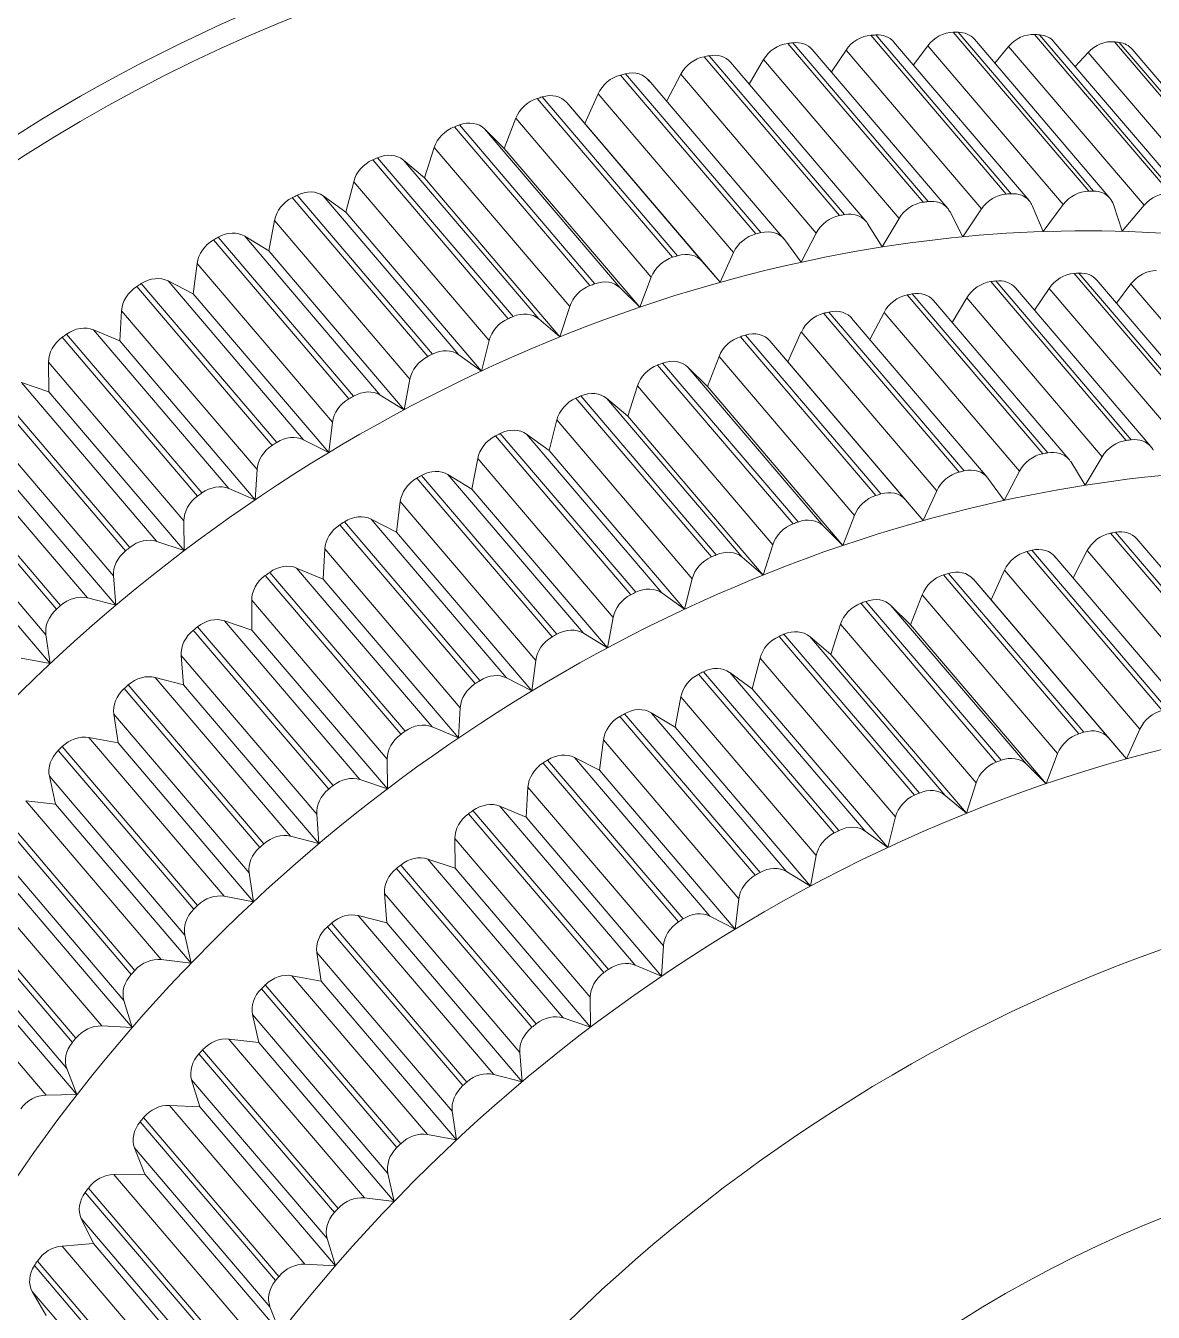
# Model space of a CAD drawing. Header units: metres. Extents: x 2999 to 3109, y 1752 to 1796.
# Drawn here: x 3012.04246 to 3012.04881, y 1761.79813 to 1761.80537 of the extents above; entities that cross this region are included whole.
import ezdxf

# ---------------------------------------------------------------- set-up
doc = ezdxf.new("R2010")
doc.units = ezdxf.units.M
doc.layers.add('PAREDES', color=7, linetype='Continuous')

msp = doc.modelspace()

# ---------------------------------------------------------------- linework, layer by layer
at = {"layer": 'PAREDES', "color": 253, "lineweight": 0}
for p, q in [((3012.0484489, 1761.8044417), (3012.0476859, 1761.8053363)), ((3012.0484766, 1761.8044418), (3012.0477136, 1761.8053364)), ((3012.0475163, 1761.804379), (3012.0467534, 1761.8052736)), ((3012.0475446, 1761.8043826), (3012.0467816, 1761.8052772)), ((3012.0479848, 1761.8044249), (3012.0472217, 1761.8053196)), ((3012.0480128, 1761.8044267), (3012.0472498, 1761.8053213)), ((3012.0481135, 1761.8043878), (3012.0473504, 1761.8052824)), ((3012.0474615, 1761.8051522), (3012.0475427, 1761.8052604)), ((3012.0483056, 1761.8043658), (3012.0475427, 1761.8052604)), ((3012.048568, 1761.8044025), (3012.0478051, 1761.8052971)), ((3012.0479196, 1761.8051628), (3012.0479979, 1761.8052562)), ((3012.0487608, 1761.8043616), (3012.0479979, 1761.8052562)), ((3012.048907, 1761.8044293), (3012.0481441, 1761.8053239)), ((3012.0489343, 1761.8044276), (3012.0481713, 1761.8053222)), ((3012.0490164, 1761.8043886), (3012.0482535, 1761.8052832)), ((3012.0493571, 1761.8043876), (3012.0485942, 1761.8052823)), ((3012.0493839, 1761.8043842), (3012.048621, 1761.8052789)), ((3012.0470456, 1761.8043042), (3012.0462827, 1761.8051987)), ((3012.047074, 1761.8043095), (3012.046311, 1761.8052041)), ((3012.0476547, 1761.8043445), (3012.0468917, 1761.8052391)), ((3012.0469995, 1761.8051127), (3012.047082, 1761.8052357)), ((3012.0478449, 1761.8043411), (3012.047082, 1761.8052357)), ((3012.0483721, 1761.8051441), (3012.0484457, 1761.805223)), ((3012.0492086, 1761.8043284), (3012.0484457, 1761.805223)), ((3012.0494569, 1761.8043462), (3012.048694, 1761.8052408)), ((3012.0471936, 1761.8042727), (3012.0464306, 1761.8051675)), ((3012.0465356, 1761.8050443), (3012.0466176, 1761.8051822)), ((3012.0473806, 1761.8042876), (3012.0466176, 1761.8051822)), ((3012.0465747, 1761.8042006), (3012.0458117, 1761.8050952)), ((3012.046603, 1761.8042076), (3012.0458401, 1761.8051022)), ((3012.046732, 1761.8041731), (3012.0459691, 1761.8050677)), ((3012.0460717, 1761.8049473), (3012.0461516, 1761.8051002)), ((3012.0469146, 1761.8042055), (3012.0461516, 1761.8051002)), ((3012.0461334, 1761.8040776), (3012.0453705, 1761.8049722)), ((3012.0456101, 1761.8048226), (3012.0456858, 1761.8049899)), ((3012.0464487, 1761.8040953), (3012.0456858, 1761.8049899)), ((3012.0461054, 1761.8040688), (3012.0453424, 1761.8049634)), ((3012.0462717, 1761.8040459), (3012.0455088, 1761.8049405)), ((3012.0455088, 1761.8049405), (3012.0456101, 1761.8048226)), ((3012.0451569, 1761.8046823), (3012.0452221, 1761.8048518)), ((3012.0459851, 1761.8039572), (3012.0452221, 1761.8048518)), ((3012.0463731, 1761.8039279), (3012.0456101, 1761.8048226)), ((3012.0456395, 1761.8039094), (3012.0448766, 1761.804804)), ((3012.0456674, 1761.8039197), (3012.0449045, 1761.8048144)), ((3012.0458093, 1761.8038973), (3012.0450464, 1761.804792)), ((3012.0450464, 1761.804792), (3012.0451569, 1761.8046823)), ((3012.044708, 1761.8045155), (3012.0447625, 1761.8046865)), ((3012.0455255, 1761.8037919), (3012.0447625, 1761.8046865)), ((3012.0459198, 1761.8037877), (3012.0451569, 1761.8046823)), ((3012.0451792, 1761.8037229), (3012.0444161, 1761.8046175)), ((3012.0452067, 1761.8037348), (3012.0444437, 1761.8046294)), ((3012.0453518, 1761.8037218), (3012.0445888, 1761.8046164)), ((3012.0445888, 1761.8046164), (3012.044708, 1761.8045155)), ((3012.0442652, 1761.8043228), (3012.0443088, 1761.8044946)), ((3012.0450718, 1761.8036), (3012.0443088, 1761.8044946)), ((3012.0454709, 1761.8036209), (3012.044708, 1761.8045155)), ((3012.0447262, 1761.8035101), (3012.0439632, 1761.8044047)), ((3012.0447532, 1761.8035236), (3012.0439902, 1761.8044182)), ((3012.0449008, 1761.80352), (3012.0441378, 1761.8044146)), ((3012.0441378, 1761.8044146), (3012.0442652, 1761.8043228)), ((3012.0450282, 1761.8034282), (3012.0442652, 1761.8043228)), ((3012.0476683, 1761.8043241), (3012.0477399, 1761.8041844)), ((3012.0477399, 1761.8041844), (3012.0478449, 1761.8043411)), ((3012.0481305, 1761.8043598), (3012.0481916, 1761.804214)), ((3012.0481916, 1761.804214), (3012.0483056, 1761.8043658)), ((3012.0485881, 1761.8043666), (3012.0486384, 1761.8042152)), ((3012.0486384, 1761.8042152), (3012.0487608, 1761.8043616)), ((3012.0438304, 1761.8041051), (3012.0438628, 1761.8042769)), ((3012.0446258, 1761.8033823), (3012.0438628, 1761.8042769)), ((3012.0472031, 1761.8042597), (3012.047285, 1761.8041268)), ((3012.047285, 1761.8041268), (3012.0473806, 1761.8042876)), ((3012.0443087, 1761.803287), (3012.0435458, 1761.8041817)), ((3012.0444583, 1761.8032928), (3012.0436953, 1761.8041874)), ((3012.0436953, 1761.8041874), (3012.0438304, 1761.8041051)), ((3012.0468287, 1761.8040412), (3012.0469146, 1761.8042055)), ((3012.0442823, 1761.803272), (3012.0435194, 1761.8041666)), ((3012.0445933, 1761.8032105), (3012.0438304, 1761.8041051)), ((3012.0467369, 1761.8041668), (3012.0468287, 1761.8040412)), ((3012.0434054, 1761.8038632), (3012.0434265, 1761.8040345)), ((3012.0441895, 1761.8031398), (3012.0434265, 1761.8040345)), ((3012.0462717, 1761.8040459), (3012.0463731, 1761.8039279)), ((3012.0463731, 1761.8039279), (3012.0464487, 1761.8040953)), ((3012.0459198, 1761.8037877), (3012.0459851, 1761.8039572)), ((3012.0491291, 1761.8030829), (3012.0483662, 1761.8039776)), ((3012.0491572, 1761.8030848), (3012.0483943, 1761.8039794)), ((3012.0438496, 1761.8030094), (3012.0430866, 1761.8039041)), ((3012.0438752, 1761.8030259), (3012.0431122, 1761.8039205)), ((3012.0440261, 1761.8030411), (3012.0432632, 1761.8039357)), ((3012.0432632, 1761.8039357), (3012.0434054, 1761.8038632)), ((3012.0458093, 1761.8038973), (3012.0459198, 1761.8037877)), ((3012.0486607, 1761.8030371), (3012.0478978, 1761.8039317)), ((3012.048689, 1761.8030407), (3012.047926, 1761.8039353)), ((3012.0487991, 1761.8030026), (3012.0480361, 1761.8038972)), ((3012.0481439, 1761.8037708), (3012.0482264, 1761.8038938)), ((3012.0489893, 1761.8029992), (3012.0482264, 1761.8038938)), ((3012.0492579, 1761.8030458), (3012.0484949, 1761.8039404)), ((3012.0486059, 1761.8038103), (3012.0486871, 1761.8039185)), ((3012.04945, 1761.8030238), (3012.0486871, 1761.8039185)), ((3012.0441683, 1761.8029686), (3012.0434054, 1761.8038632)), ((3012.0481901, 1761.8029622), (3012.0474271, 1761.8038568)), ((3012.0482184, 1761.8029675), (3012.0474555, 1761.8038622)), ((3012.048338, 1761.8029308), (3012.0475751, 1761.8038254)), ((3012.04768, 1761.8037024), (3012.0477621, 1761.8038403)), ((3012.048525, 1761.8029457), (3012.0477621, 1761.8038403)), ((3012.0429917, 1761.8035982), (3012.0430016, 1761.8037681)), ((3012.0437646, 1761.8028734), (3012.0430016, 1761.8037681)), ((3012.0454709, 1761.8036209), (3012.0455255, 1761.8037919)), ((3012.0477192, 1761.8028586), (3012.0469561, 1761.8037533)), ((3012.0477474, 1761.8028656), (3012.0469845, 1761.8037603)), ((3012.0472162, 1761.8036053), (3012.0472961, 1761.8037583)), ((3012.048059, 1761.8028636), (3012.0472961, 1761.8037583)), ((3012.0453518, 1761.8037218), (3012.0454709, 1761.8036209)), ((3012.0478764, 1761.8028311), (3012.0471135, 1761.8037258)), ((3012.0434296, 1761.8027236), (3012.0426666, 1761.8036182)), ((3012.0434544, 1761.8027414), (3012.0426914, 1761.8036361)), ((3012.043606, 1761.8027659), (3012.0428431, 1761.8036605)), ((3012.0428431, 1761.8036605), (3012.0429917, 1761.8035982)), ((3012.0437548, 1761.8027035), (3012.0429917, 1761.8035982)), ((3012.0450282, 1761.8034282), (3012.0450718, 1761.8036)), ((3012.0472498, 1761.8027269), (3012.0464868, 1761.8036215)), ((3012.0472779, 1761.8027355), (3012.0465149, 1761.8036303)), ((3012.0466532, 1761.8035986), (3012.0467546, 1761.8034806)), ((3012.0474161, 1761.802704), (3012.0466532, 1761.8035986)), ((3012.0467546, 1761.8034806), (3012.0468302, 1761.803648)), ((3012.0475932, 1761.8027533), (3012.0468302, 1761.803648)), ((3012.0449008, 1761.80352), (3012.0450282, 1761.8034282)), ((3012.0433528, 1761.8025844), (3012.0425899, 1761.803479)), ((3012.0425914, 1761.803311), (3012.0425899, 1761.803479)), ((3012.0467839, 1761.8025674), (3012.046021, 1761.803462)), ((3012.0468118, 1761.8025778), (3012.0460488, 1761.8034724)), ((3012.0461908, 1761.80345), (3012.0463013, 1761.8033404)), ((3012.0469538, 1761.8025554), (3012.0461908, 1761.80345)), ((3012.0463013, 1761.8033404), (3012.0463666, 1761.8035099)), ((3012.0471296, 1761.8026152), (3012.0463666, 1761.8035099)), ((3012.0475175, 1761.802586), (3012.0467546, 1761.8034806)), ((3012.0445933, 1761.8032105), (3012.0446258, 1761.8033823)), ((3012.0430241, 1761.8024156), (3012.0422611, 1761.8033102)), ((3012.043048, 1761.8024347), (3012.0422851, 1761.8033293)), ((3012.0431998, 1761.8024683), (3012.0424368, 1761.803363)), ((3012.0424368, 1761.803363), (3012.0425914, 1761.803311)), ((3012.0433544, 1761.8024164), (3012.0425914, 1761.803311)), ((3012.0458524, 1761.8031736), (3012.045907, 1761.8033445)), ((3012.0466699, 1761.8024498), (3012.045907, 1761.8033445)), ((3012.0470643, 1761.8024457), (3012.0463013, 1761.8033404)), ((3012.0444583, 1761.8032928), (3012.0445933, 1761.8032105)), ((3012.0463236, 1761.8023809), (3012.0455607, 1761.8032755)), ((3012.0463511, 1761.8023929), (3012.0455882, 1761.8032875)), ((3012.0457332, 1761.8032745), (3012.0458524, 1761.8031736)), ((3012.0464962, 1761.8023798), (3012.0457332, 1761.8032745)), ((3012.0429559, 1761.8022736), (3012.042193, 1761.8031682)), ((3012.0466154, 1761.8022789), (3012.0458524, 1761.8031736)), ((3012.0441683, 1761.8029686), (3012.0441895, 1761.8031398)), ((3012.0454097, 1761.8029808), (3012.0454532, 1761.8031526)), ((3012.0462162, 1761.802258), (3012.0454532, 1761.8031526)), ((3012.0428089, 1761.8021498), (3012.042046, 1761.8030444)), ((3012.0440261, 1761.8030411), (3012.0441683, 1761.8029686)), ((3012.0458706, 1761.8021682), (3012.0451077, 1761.8030628)), ((3012.0458976, 1761.8021817), (3012.0451347, 1761.8030763)), ((3012.0452823, 1761.8030727), (3012.0454097, 1761.8029808)), ((3012.0460452, 1761.8021781), (3012.0452823, 1761.8030727)), ((3012.0426349, 1761.8020866), (3012.0418719, 1761.8029813)), ((3012.0426578, 1761.8021069), (3012.0418949, 1761.8030016)), ((3012.0429689, 1761.8021084), (3012.0422059, 1761.8030031)), ((3012.0461726, 1761.8020862), (3012.0454097, 1761.8029808)), ((3012.0484293, 1761.8027848), (3012.048525, 1761.8029457)), ((3012.0437548, 1761.8027035), (3012.0437646, 1761.8028734)), ((3012.0449748, 1761.8027632), (3012.0450073, 1761.802935)), ((3012.0457702, 1761.8020404), (3012.0450073, 1761.802935)), ((3012.0483475, 1761.8029178), (3012.0484293, 1761.8027848)), ((3012.0425755, 1761.8019426), (3012.0418126, 1761.8028372)), ((3012.0454267, 1761.8019301), (3012.0446638, 1761.8028247)), ((3012.0454531, 1761.8019451), (3012.0446902, 1761.8028397)), ((3012.0448397, 1761.8028455), (3012.0449748, 1761.8027632)), ((3012.0456027, 1761.8019508), (3012.0448397, 1761.8028455)), ((3012.0478814, 1761.8028249), (3012.0479731, 1761.8026992)), ((3012.0479731, 1761.8026992), (3012.048059, 1761.8028636)), ((3012.043606, 1761.8027659), (3012.0437548, 1761.8027035)), ((3012.0457378, 1761.8018685), (3012.0449748, 1761.8027632)), ((3012.0475175, 1761.802586), (3012.0475932, 1761.8027533)), ((3012.0425998, 1761.8017808), (3012.0418368, 1761.8026754)), ((3012.0445498, 1761.8025213), (3012.044571, 1761.8026925)), ((3012.045334, 1761.8017978), (3012.044571, 1761.8026925)), ((3012.0474161, 1761.802704), (3012.0475175, 1761.802586)), ((3012.0433544, 1761.8024164), (3012.0433528, 1761.8025844)), ((3012.0450197, 1761.801684), (3012.0442567, 1761.8025786)), ((3012.0444076, 1761.8025938), (3012.0445498, 1761.8025213)), ((3012.0451705, 1761.8016992), (3012.0444076, 1761.8025938)), ((3012.0470643, 1761.8024457), (3012.0471296, 1761.8026152)), ((3012.044994, 1761.8016675), (3012.044231, 1761.8025621)), ((3012.0453127, 1761.8016266), (3012.0445498, 1761.8025213)), ((3012.0469538, 1761.8025554), (3012.0470643, 1761.8024457)), ((3012.0493345, 1761.8016202), (3012.0485716, 1761.8025148)), ((3012.0493629, 1761.8016255), (3012.0485999, 1761.8025202)), ((3012.0431998, 1761.8024683), (3012.0433544, 1761.8024164)), ((3012.0466154, 1761.8022789), (3012.0466699, 1761.8024498)), ((3012.0494825, 1761.8015889), (3012.0487195, 1761.8024835)), ((3012.0441362, 1761.8022562), (3012.0441461, 1761.8024262)), ((3012.044909, 1761.8015315), (3012.0441461, 1761.8024262)), ((3012.0464962, 1761.8023798), (3012.0466154, 1761.8022789)), ((3012.0488636, 1761.8015167), (3012.0481006, 1761.8024113)), ((3012.0488919, 1761.8015237), (3012.0481289, 1761.8024183)), ((3012.0490209, 1761.8014891), (3012.0482579, 1761.8023838)), ((3012.0483607, 1761.8022634), (3012.0484405, 1761.8024163)), ((3012.0492034, 1761.8015217), (3012.0484405, 1761.8024163)), ((3012.0445988, 1761.8013995), (3012.0438359, 1761.8022941)), ((3012.0439875, 1761.8023186), (3012.0441362, 1761.8022562)), ((3012.0447504, 1761.801424), (3012.0439875, 1761.8023186)), ((3012.0484224, 1761.8013936), (3012.0476594, 1761.8022882)), ((3012.047899, 1761.8021387), (3012.0479747, 1761.802306)), ((3012.0487377, 1761.8014114), (3012.0479747, 1761.802306)), ((3012.0429689, 1761.8021084), (3012.0429559, 1761.8022736)), ((3012.044574, 1761.8013817), (3012.043811, 1761.8022762)), ((3012.0448992, 1761.8013616), (3012.0441362, 1761.8022562)), ((3012.0461726, 1761.8020862), (3012.0462162, 1761.802258)), ((3012.0483942, 1761.8013849), (3012.0476313, 1761.8022796)), ((3012.0477976, 1761.8022567), (3012.047899, 1761.8021387)), ((3012.0485605, 1761.801362), (3012.0477976, 1761.8022567)), ((3012.0428089, 1761.8021498), (3012.0429689, 1761.8021084)), ((3012.0460452, 1761.8021781), (3012.0461726, 1761.8020862)), ((3012.0474458, 1761.8019984), (3012.0475111, 1761.8021679)), ((3012.048274, 1761.8012732), (3012.0475111, 1761.8021679)), ((3012.0437359, 1761.8019691), (3012.0437343, 1761.8021371)), ((3012.0444972, 1761.8012424), (3012.0437343, 1761.8021371)), ((3012.0479284, 1761.8012255), (3012.0471654, 1761.8021201)), ((3012.0479562, 1761.8012359), (3012.0471933, 1761.8021305)), ((3012.0473353, 1761.8021081), (3012.0474458, 1761.8019984)), ((3012.0480982, 1761.8012135), (3012.0473353, 1761.8021081)), ((3012.0486619, 1761.8012441), (3012.047899, 1761.8021387)), ((3012.0435813, 1761.8020211), (3012.0437359, 1761.8019691)), ((3012.0443442, 1761.8011264), (3012.0435813, 1761.8020211)), ((3012.0457378, 1761.8018685), (3012.0457702, 1761.8020404)), ((3012.0469969, 1761.8018316), (3012.0470514, 1761.8020025)), ((3012.0478144, 1761.8011079), (3012.0470514, 1761.8020025)), ((3012.0482088, 1761.8011037), (3012.0474458, 1761.8019984)), ((3012.0425998, 1761.8017808), (3012.0425755, 1761.8019426)), ((3012.0441685, 1761.8010736), (3012.0434056, 1761.8019683)), ((3012.0441925, 1761.8010927), (3012.0434295, 1761.8019874)), ((3012.0444988, 1761.8010745), (3012.0437359, 1761.8019691)), ((3012.0456027, 1761.8019508), (3012.0457378, 1761.8018685)), ((3012.047468, 1761.801039), (3012.0467051, 1761.8019336)), ((3012.0474955, 1761.801051), (3012.0467326, 1761.8019456)), ((3012.0468777, 1761.8019325), (3012.0469969, 1761.8018316)), ((3012.0476406, 1761.8010379), (3012.0468777, 1761.8019325)), ((3012.0424353, 1761.8018113), (3012.0425998, 1761.8017808)), ((3012.0433504, 1761.8016611), (3012.0433374, 1761.8018263)), ((3012.0441004, 1761.8009317), (3012.0433374, 1761.8018263)), ((3012.0453127, 1761.8016266), (3012.045334, 1761.8017978)), ((3012.0465541, 1761.8016389), (3012.0465976, 1761.8018107)), ((3012.0473606, 1761.8009161), (3012.0465976, 1761.8018107)), ((3012.0477598, 1761.800937), (3012.0469969, 1761.8018316)), ((3012.047015, 1761.8008262), (3012.046252, 1761.8017209)), ((3012.047042, 1761.8008397), (3012.0462791, 1761.8017344)), ((3012.0464268, 1761.8017307), (3012.0465541, 1761.8016389)), ((3012.0471897, 1761.8008361), (3012.0464268, 1761.8017307)), ((3012.0437793, 1761.8007447), (3012.0430163, 1761.8016393)), ((3012.0438022, 1761.800765), (3012.0430393, 1761.8016596)), ((3012.0431904, 1761.8017025), (3012.0433504, 1761.8016611)), ((3012.0439534, 1761.8008079), (3012.0431904, 1761.8017025)), ((3012.0441133, 1761.8007665), (3012.0433504, 1761.8016611)), ((3012.0451705, 1761.8016992), (3012.0453127, 1761.8016266)), ((3012.0473171, 1761.8007443), (3012.0465541, 1761.8016389)), ((3012.0461193, 1761.8014212), (3012.0461517, 1761.8015931)), ((3012.0469146, 1761.8006985), (3012.0461517, 1761.8015931)), ((3012.0429813, 1761.8013335), (3012.042957, 1761.8014953)), ((3012.0437199, 1761.8006007), (3012.042957, 1761.8014953)), ((3012.0448992, 1761.8013616), (3012.044909, 1761.8015315)), ((3012.0465976, 1761.8006031), (3012.0458346, 1761.8014978)), ((3012.0459842, 1761.8015035), (3012.0461193, 1761.8014212)), ((3012.0467472, 1761.8006089), (3012.0459842, 1761.8015035)), ((3012.0447504, 1761.801424), (3012.0448992, 1761.8013616)), ((3012.0465712, 1761.8005881), (3012.0458082, 1761.8014828)), ((3012.0468822, 1761.8005266), (3012.0461193, 1761.8014212)), ((3012.0428167, 1761.801364), (3012.0429813, 1761.8013335)), ((3012.0435797, 1761.8004694), (3012.0428167, 1761.801364)), ((3012.0456942, 1761.8011793), (3012.0457154, 1761.8013505)), ((3012.0464784, 1761.8004559), (3012.0457154, 1761.8013505)), ((3012.0485605, 1761.801362), (3012.0486619, 1761.8012441)), ((3012.0486619, 1761.8012441), (3012.0487377, 1761.8014114)), ((3012.0434078, 1761.8003963), (3012.0426448, 1761.8012909)), ((3012.0434297, 1761.8004177), (3012.0426667, 1761.8013123)), ((3012.0437442, 1761.8004388), (3012.0429813, 1761.8013335)), ((3012.0482088, 1761.8011037), (3012.048274, 1761.8012732)), ((3012.0444988, 1761.8010745), (3012.0444972, 1761.8012424)), ((3012.0461384, 1761.8003256), (3012.0453755, 1761.8012202)), ((3012.0461641, 1761.800342), (3012.0454011, 1761.8012367)), ((3012.0455521, 1761.8012517), (3012.0456942, 1761.8011793)), ((3012.046315, 1761.8003571), (3012.0455521, 1761.8012517)), ((3012.0480982, 1761.8012135), (3012.0482088, 1761.8011037)), ((3012.04263, 1761.8009876), (3012.0425946, 1761.8011453)), ((3012.0433575, 1761.8002507), (3012.0425946, 1761.8011453)), ((3012.0443442, 1761.8011264), (3012.0444988, 1761.8010745)), ((3012.0464572, 1761.8002847), (3012.0456942, 1761.8011793)), ((3012.0452807, 1761.8009143), (3012.0452905, 1761.8010842)), ((3012.0460534, 1761.8001896), (3012.0452905, 1761.8010842)), ((3012.0477598, 1761.800937), (3012.0478144, 1761.8011079)), ((3012.0424616, 1761.8010072), (3012.04263, 1761.8009876)), ((3012.0432246, 1761.8001126), (3012.0424616, 1761.8010072)), ((3012.0433931, 1761.8000929), (3012.04263, 1761.8009876)), ((3012.0476406, 1761.8010379), (3012.0477598, 1761.800937)), ((3012.0430557, 1761.8000297), (3012.0422928, 1761.8009243)), ((3012.0430764, 1761.8000522), (3012.0423134, 1761.8009468)), ((3012.0441133, 1761.8007665), (3012.0441004, 1761.8009317)), ((3012.0457184, 1761.8000397), (3012.0449555, 1761.8009343)), ((3012.0457433, 1761.8000575), (3012.0449804, 1761.8009521)), ((3012.0451319, 1761.8009767), (3012.0452807, 1761.8009143)), ((3012.0458949, 1761.8000821), (3012.0451319, 1761.8009767)), ((3012.0460436, 1761.8000197), (3012.0452807, 1761.8009143)), ((3012.0473171, 1761.8007443), (3012.0473606, 1761.8009161)), ((3012.0471897, 1761.8008361), (3012.0473171, 1761.8007443)), ((3012.0430147, 1761.7998832), (3012.0422518, 1761.8007778)), ((3012.0439534, 1761.8008079), (3012.0441133, 1761.8007665)), ((3012.0456417, 1761.7999004), (3012.0448787, 1761.8007951)), ((3012.0448803, 1761.8006272), (3012.0448787, 1761.8007951)), ((3012.0468822, 1761.8005266), (3012.0469146, 1761.8006985)), ((3012.0428895, 1761.7997388), (3012.0421266, 1761.8006335)), ((3012.0430613, 1761.7997301), (3012.0422983, 1761.8006248)), ((3012.045313, 1761.7997316), (3012.04455, 1761.8006264)), ((3012.0453369, 1761.7997508), (3012.044574, 1761.8006455)), ((3012.0447256, 1761.8006791), (3012.0448803, 1761.8006272)), ((3012.0454886, 1761.7997845), (3012.0447256, 1761.8006791)), ((3012.0456433, 1761.7997325), (3012.0448803, 1761.8006272)), ((3012.0427437, 1761.79967), (3012.0419807, 1761.8005646)), ((3012.0437442, 1761.8004388), (3012.0437199, 1761.8006007)), ((3012.0467472, 1761.8006089), (3012.0468822, 1761.8005266)), ((3012.0427244, 1761.7996465), (3012.0419614, 1761.8005411)), ((3012.0452448, 1761.7995898), (3012.0444818, 1761.8004844)), ((3012.0444948, 1761.8003191), (3012.0444818, 1761.8004844)), ((3012.0435797, 1761.8004694), (3012.0437442, 1761.8004388)), ((3012.0464572, 1761.8002847), (3012.0464784, 1761.8004559)), ((3012.0426929, 1761.7994996), (3012.0419298, 1761.8003943)), ((3012.0443349, 1761.8003606), (3012.0444948, 1761.8003191)), ((3012.0450978, 1761.7994658), (3012.0443349, 1761.8003606)), ((3012.046315, 1761.8003571), (3012.0464572, 1761.8002847)), ((3012.0449237, 1761.7994028), (3012.0441607, 1761.8002974)), ((3012.0449467, 1761.7994231), (3012.0441837, 1761.8003177)), ((3012.0452577, 1761.7994245), (3012.0444948, 1761.8003191)), ((3012.042576, 1761.7993497), (3012.041813, 1761.8002443)), ((3012.0427503, 1761.799352), (3012.0419873, 1761.8002467)), ((3012.0433931, 1761.8000929), (3012.0433575, 1761.8002507)), ((3012.0460436, 1761.8000197), (3012.0460534, 1761.8001896)), ((3012.0432246, 1761.8001126), (3012.0433931, 1761.8000929)), ((3012.0448644, 1761.7992587), (3012.0441014, 1761.8001533)), ((3012.0441257, 1761.7999916), (3012.0441014, 1761.8001533)), ((3012.0458949, 1761.8000821), (3012.0460436, 1761.8000197)), ((3012.0445741, 1761.7990758), (3012.0438111, 1761.7999704)), ((3012.0439611, 1761.8000221), (3012.0441257, 1761.7999916)), ((3012.0447241, 1761.7991275), (3012.0439611, 1761.8000221)), ((3012.0448886, 1761.7990969), (3012.0441257, 1761.7999916)), ((3012.0445523, 1761.7990543), (3012.0437893, 1761.799949)), ((3012.0456433, 1761.7997325), (3012.0456417, 1761.7999004)), ((3012.0430613, 1761.7997301), (3012.0430147, 1761.7998832)), ((3012.044502, 1761.7989087), (3012.043739, 1761.7998034)), ((3012.0437746, 1761.7996456), (3012.043739, 1761.7998034)), ((3012.0454886, 1761.7997845), (3012.0456433, 1761.7997325)), ((3012.0428895, 1761.7997388), (3012.0430613, 1761.7997301)), ((3012.0442207, 1761.7987103), (3012.0434578, 1761.7996049)), ((3012.043606, 1761.7996653), (3012.0437746, 1761.7996456)), ((3012.0443689, 1761.7987707), (3012.043606, 1761.7996653)), ((3012.0445375, 1761.798751), (3012.0437746, 1761.7996456)), ((3012.0442001, 1761.7986878), (3012.0434372, 1761.7995824)), ((3012.0452577, 1761.7994245), (3012.0452448, 1761.7995898)), ((3012.0427503, 1761.799352), (3012.0426929, 1761.7994996)), ((3012.0450978, 1761.7994658), (3012.0452577, 1761.7994245)), ((3012.0441592, 1761.7985412), (3012.0433962, 1761.7994359)), ((3012.0434428, 1761.7992828), (3012.0433962, 1761.7994359)), ((3012.042576, 1761.7993497), (3012.0427503, 1761.799352)), ((3012.043271, 1761.7992915), (3012.0434428, 1761.7992828)), ((3012.0440339, 1761.7983969), (3012.043271, 1761.7992915)), ((3012.0442057, 1761.7983882), (3012.0434428, 1761.7992828)), ((3012.0448886, 1761.7990969), (3012.0448644, 1761.7992587)), ((3012.0438688, 1761.7983046), (3012.0431058, 1761.7991992)), ((3012.0438881, 1761.7983281), (3012.0431252, 1761.7992227)), ((3012.0447241, 1761.7991275), (3012.0448886, 1761.7990969)), ((3012.0438373, 1761.7981577), (3012.0430744, 1761.7990523)), ((3012.0431317, 1761.7989047), (3012.0430744, 1761.7990523)), ((3012.0429574, 1761.7989023), (3012.0431317, 1761.7989047)), ((3012.0437204, 1761.7980077), (3012.0429574, 1761.7989023)), ((3012.0438947, 1761.79801), (3012.0431317, 1761.7989047)), ((3012.0445375, 1761.798751), (3012.044502, 1761.7989087)), ((3012.0435775, 1761.7979307), (3012.0428146, 1761.7988253)), ((3012.0435596, 1761.7979064), (3012.0427967, 1761.7988009)), ((3012.0443689, 1761.7987707), (3012.0445375, 1761.798751)), ((3012.0435376, 1761.7977598), (3012.0427747, 1761.7986545)), ((3012.0428428, 1761.7985127), (3012.0427747, 1761.7986545)), ((3012.0442057, 1761.7983882), (3012.0441592, 1761.7985412)), ((3012.0426666, 1761.7984994), (3012.0428428, 1761.7985127)), ((3012.0434295, 1761.7976047), (3012.0426666, 1761.7984994)), ((3012.0436057, 1761.7976181), (3012.0428428, 1761.7985127)), ((3012.0432738, 1761.7974948), (3012.0425108, 1761.7983894)), ((3012.0432903, 1761.7975199), (3012.0425274, 1761.7984145)), ((3012.0440339, 1761.7983969), (3012.0442057, 1761.7983882)), ((3012.0432615, 1761.7973491), (3012.0424986, 1761.7982437)), ((3012.042577, 1761.7981085), (3012.0424986, 1761.7982437)), ((3012.0438947, 1761.79801), (3012.0438373, 1761.7981577))]:
    msp.add_line(p, q, dxfattribs=at)
for centre, radius, start, end in [((3010.9705278, 1762.9080311), 1.4661476, 301.4662384, 319.7050643), ((3111.8317108, 1645.1719005), 153.5083564, 130.50443007, 130.568209143), ((3103.5016197, 1654.8958702), 140.6997007, 130.497354821, 130.566722841)]:
    msp.add_arc(centre, radius, start, end, dxfattribs=at)
for centre, major_axis, ratio, start_param, end_param in [((3009.1430857, 1765.0412273), (-2.7682949, 3.2314655), 0.578364, 3.047316, 3.235869), ((3012.0423887, 1761.8026993), (0.0059728, 0.0050937), 0.808934, 0.521969, 2.17815), ((3012.0435331, 1761.8013574), (0.0059728, 0.0050937), 0.808934, 0.521969, 2.17815), ((3012.0446775, 1761.8000155), (0.0059728, 0.0050937), 0.808934, 0.000004, 2.229351), ((3012.0454405, 1761.7991209), (0.0058586, 0.0049964), 0.808934, 0.073975, 3.061086), ((3012.0454405, 1761.7991209), (0.0059728, 0.0050937), 0.808934, 6.283098, 9.424691), ((3012.0476561, 1761.8051932), (0.0001217, 0.0001038), 0.808934, 0.763765, 1.841092), ((3012.0462034, 1761.7982263), (0.0060489, 0.0051586), 0.808934, 0.75991, 0.763765), ((3012.0476832, 1761.8051934), (0.0001217, 0.0001038), 0.808934, 6.283185, 7.043095), ((3012.0467423, 1761.8051318), (0.0001217, 0.0001038), 0.808934, 0.891993, 1.96932), ((3012.0462034, 1761.7982263), (0.0060489, 0.0051586), 0.808934, 0.888138, 0.891993), ((3012.04677, 1761.8051353), (0.0001217, 0.0001038), 0.808934, 0, 0.888138), ((3012.0472012, 1761.8051768), (0.0001217, 0.0001038), 0.808934, 0.827879, 1.905206), ((3012.0462034, 1761.7982263), (0.0060489, 0.0051586), 0.808934, 0.824024, 0.827879), ((3012.0472288, 1761.8051786), (0.0001217, 0.0001038), 0.808934, 6.283024, 7.107209), ((3012.0481049, 1761.8051811), (0.0001217, 0.0001038), 0.808934, 0.699651, 1.776978), ((3012.0462034, 1761.7982263), (0.0060489, 0.0051586), 0.808934, 0.695795, 0.699651), ((3012.0481317, 1761.8051794), (0.0001217, 0.0001038), 0.808934, 0.000132, 0.695795), ((3012.0485461, 1761.8051403), (0.0001217, 0.0001038), 0.808934, 0.635537, 1.712864), ((3012.0462034, 1761.7982263), (0.0060489, 0.0051586), 0.808934, 0.631681, 0.635537), ((3012.0485723, 1761.8051369), (0.0001217, 0.0001038), 0.808934, 0, 0.631681), ((3012.0462811, 1761.8050584), (0.0001217, 0.0001038), 0.808934, 0.956107, 2.033434), ((3012.0462034, 1761.7982263), (0.0060489, 0.0051586), 0.808934, 0.952252, 0.956107), ((3012.0463089, 1761.8050637), (0.0001217, 0.0001038), 0.808934, 0.000058, 0.952252), ((3012.0458473, 1761.8049639), (0.0001217, 0.0001038), 0.808934, 6.222225, 7.299551), ((3012.0458196, 1761.804957), (0.0001217, 0.0001038), 0.808934, 1.020221, 2.097548), ((3012.0462034, 1761.7982263), (0.0060489, 0.0051586), 0.808934, 1.016366, 1.020221), ((3012.0462034, 1761.7982263), (0.0060489, 0.0051586), 0.808934, 1.08048, 1.084336), ((3012.0453872, 1761.8048364), (0.0001217, 0.0001038), 0.808934, 0.003153, 1.08048), ((3012.0453597, 1761.8048279), (0.0001217, 0.0001038), 0.808934, 1.084336, 2.161663), ((3012.0449306, 1761.8046818), (0.0001217, 0.0001038), 0.808934, 0.067267, 1.144594), ((3012.0449033, 1761.8046716), (0.0001217, 0.0001038), 0.808934, 1.14845, 2.225777), ((3012.0462034, 1761.7982263), (0.0060489, 0.0051586), 0.808934, 1.144594, 1.14845), ((3012.0444521, 1761.8044889), (0.0001217, 0.0001038), 0.808934, 1.212564, 2.289891), ((3012.0462034, 1761.7982263), (0.0060489, 0.0051586), 0.808934, 1.208709, 1.212564), ((3012.0444791, 1761.8045006), (0.0001217, 0.0001038), 0.808934, 0.131382, 1.208709), ((3012.0440083, 1761.8042803), (0.0001217, 0.0001038), 0.808934, 1.276678, 2.354005), ((3012.0462034, 1761.7982263), (0.0060489, 0.0051586), 0.808934, 1.272823, 1.276678), ((3012.0440347, 1761.8042937), (0.0001217, 0.0001038), 0.808934, 0.195496, 1.272823), ((3012.0469663, 1761.7973317), (0.0058586, 0.0049964), 0.808934, 0.297237, 0.99915), ((3012.0475329, 1761.8042407), (0.0001217, 0.0001038), 0.808934, 0, 0.888138), ((3012.0479642, 1761.8042822), (0.0001217, 0.0001038), 0.808934, 0.827879, 1.905206), ((3012.0469663, 1761.7973317), (0.0060489, 0.0051586), 0.808934, 0.824024, 0.827879), ((3012.0479917, 1761.8042839), (0.0001217, 0.0001038), 0.808934, 6.283024, 7.107209), ((3012.0479917, 1761.8042839), (0.0001217, 0.0001038), 0.808934, 6.029882, 6.283024), ((3012.048419, 1761.8042986), (0.0001217, 0.0001038), 0.808934, 0.763765, 1.841092), ((3012.0469663, 1761.7973317), (0.0060489, 0.0051586), 0.808934, 0.75991, 0.763765), ((3012.0484463, 1761.8042987), (0.0001217, 0.0001038), 0.808934, 6.283185, 7.043095), ((3012.0484463, 1761.8042987), (0.0001217, 0.0001038), 0.808934, 5.965768, 6.283185), ((3012.0488679, 1761.8042865), (0.0001217, 0.0001038), 0.808934, 0.699651, 1.776978), ((3012.0470718, 1761.804169), (0.0001217, 0.0001038), 0.808934, 0.000058, 0.952252), ((3012.0475052, 1761.8042372), (0.0001217, 0.0001038), 0.808934, 0.891993, 1.96932), ((3012.0469663, 1761.7973317), (0.0060489, 0.0051586), 0.808934, 0.888138, 0.891993), ((3012.0475329, 1761.8042407), (0.0001217, 0.0001038), 0.808934, 6.093996, 6.283185), ((3012.0470441, 1761.8041638), (0.0001217, 0.0001038), 0.808934, 0.956107, 2.033434), ((3012.0469663, 1761.7973317), (0.0060489, 0.0051586), 0.808934, 0.952252, 0.956107), ((3012.0470718, 1761.804169), (0.0001217, 0.0001038), 0.808934, 6.158111, 6.283243), ((3012.0462034, 1761.7982263), (0.0060489, 0.0051586), 0.808934, 1.336937, 1.340792), ((3012.0435993, 1761.8040618), (0.0001217, 0.0001038), 0.808934, 0.25961, 1.336937), ((3012.0465825, 1761.8040624), (0.0001217, 0.0001038), 0.808934, 1.020221, 2.097548), ((3012.0469663, 1761.7973317), (0.0060489, 0.0051586), 0.808934, 1.016366, 1.020221), ((3012.0466104, 1761.8040692), (0.0001217, 0.0001038), 0.808934, 6.222225, 7.299551), ((3012.0435734, 1761.804047), (0.0001217, 0.0001038), 0.808934, 1.340792, 2.418119), ((3012.0461227, 1761.8039332), (0.0001217, 0.0001038), 0.808934, 1.084336, 2.161663), ((3012.0469663, 1761.7973317), (0.0060489, 0.0051586), 0.808934, 1.08048, 1.084336), ((3012.0461502, 1761.8039418), (0.0001217, 0.0001038), 0.808934, 0.003153, 1.08048), ((3012.0469663, 1761.7973317), (0.0058586, 0.0049964), 0.808934, 0.99915, 2.834462), ((3012.0431745, 1761.8038059), (0.0001217, 0.0001038), 0.808934, 0.323724, 1.401051), ((3012.0483456, 1761.8038349), (0.0001217, 0.0001038), 0.808934, 0.827879, 1.905206), ((3012.0473478, 1761.7968844), (0.0060489, 0.0051586), 0.808934, 0.824024, 0.827879), ((3012.0483732, 1761.8038366), (0.0001217, 0.0001038), 0.808934, 6.283024, 7.107209), ((3012.0488005, 1761.8038513), (0.0001217, 0.0001038), 0.808934, 0.763765, 1.841092), ((3012.0431493, 1761.8037898), (0.0001217, 0.0001038), 0.808934, 1.404906, 2.482233), ((3012.0462034, 1761.7982263), (0.0060489, 0.0051586), 0.808934, 1.401051, 1.404906), ((3012.0456662, 1761.803777), (0.0001217, 0.0001038), 0.808934, 1.14845, 2.225777), ((3012.0469663, 1761.7973317), (0.0060489, 0.0051586), 0.808934, 1.144594, 1.14845), ((3012.0456935, 1761.8037872), (0.0001217, 0.0001038), 0.808934, 0.067267, 1.144594), ((3012.0478867, 1761.8037899), (0.0001217, 0.0001038), 0.808934, 0.891993, 1.96932), ((3012.0473478, 1761.7968844), (0.0060489, 0.0051586), 0.808934, 0.888138, 0.891993), ((3012.0479144, 1761.8037934), (0.0001217, 0.0001038), 0.808934, 0, 0.888138), ((3012.0474255, 1761.8037164), (0.0001217, 0.0001038), 0.808934, 0.956107, 2.033434), ((3012.0473478, 1761.7968844), (0.0060489, 0.0051586), 0.808934, 0.952252, 0.956107), ((3012.0474533, 1761.8037217), (0.0001217, 0.0001038), 0.808934, 0.000058, 0.952252), ((3012.0469663, 1761.7973317), (0.0060489, 0.0051586), 0.808934, 1.208709, 1.212564), ((3012.045242, 1761.803606), (0.0001217, 0.0001038), 0.808934, 0.131382, 1.208709), ((3012.0469641, 1761.803615), (0.0001217, 0.0001038), 0.808934, 1.020221, 2.097548), ((3012.0473478, 1761.7968844), (0.0060489, 0.0051586), 0.808934, 1.016366, 1.020221), ((3012.0469918, 1761.8036218), (0.0001217, 0.0001038), 0.808934, 6.222225, 7.299551), ((3012.0427621, 1761.8035272), (0.0001217, 0.0001038), 0.808934, 0.387838, 1.465165), ((3012.0452151, 1761.8035943), (0.0001217, 0.0001038), 0.808934, 1.212564, 2.289891), ((3012.0427378, 1761.8035097), (0.0001217, 0.0001038), 0.808934, 1.46902, 2.546347), ((3012.0462034, 1761.7982263), (0.0060489, 0.0051586), 0.808934, 1.465165, 1.46902), ((3012.0465042, 1761.8034859), (0.0001217, 0.0001038), 0.808934, 1.084336, 2.161663), ((3012.0473478, 1761.7968844), (0.0060489, 0.0051586), 0.808934, 1.08048, 1.084336), ((3012.0465317, 1761.8034945), (0.0001217, 0.0001038), 0.808934, 0.003153, 1.08048), ((3012.0469663, 1761.7973317), (0.0060489, 0.0051586), 0.808934, 1.272823, 1.276678), ((3012.0447977, 1761.8033991), (0.0001217, 0.0001038), 0.808934, 0.195496, 1.272823), ((3012.0447712, 1761.8033857), (0.0001217, 0.0001038), 0.808934, 1.276678, 2.354005), ((3012.0460477, 1761.8033297), (0.0001217, 0.0001038), 0.808934, 1.14845, 2.225777), ((3012.0473478, 1761.7968844), (0.0060489, 0.0051586), 0.808934, 1.144594, 1.14845), ((3012.046075, 1761.8033398), (0.0001217, 0.0001038), 0.808934, 0.067267, 1.144594), ((3012.0443622, 1761.8031672), (0.0001217, 0.0001038), 0.808934, 0.25961, 1.336937), ((3012.0456235, 1761.8031587), (0.0001217, 0.0001038), 0.808934, 0.131382, 1.208709), ((3012.0443364, 1761.8031524), (0.0001217, 0.0001038), 0.808934, 1.340792, 2.418119), ((3012.0469663, 1761.7973317), (0.0060489, 0.0051586), 0.808934, 1.336937, 1.340792), ((3012.0455966, 1761.8031469), (0.0001217, 0.0001038), 0.808934, 1.212564, 2.289891), ((3012.0473478, 1761.7968844), (0.0060489, 0.0051586), 0.808934, 1.208709, 1.212564), ((3012.0451792, 1761.8029518), (0.0001217, 0.0001038), 0.808934, 0.195496, 1.272823), ((3012.0439123, 1761.8028952), (0.0001217, 0.0001038), 0.808934, 1.404906, 2.482233), ((3012.0469663, 1761.7973317), (0.0060489, 0.0051586), 0.808934, 1.401051, 1.404906), ((3012.0439374, 1761.8029113), (0.0001217, 0.0001038), 0.808934, 0.323724, 1.401051), ((3012.0451527, 1761.8029384), (0.0001217, 0.0001038), 0.808934, 1.276678, 2.354005), ((3012.0473478, 1761.7968844), (0.0060489, 0.0051586), 0.808934, 1.272823, 1.276678), ((3012.0481108, 1761.7959897), (0.0058586, 0.0049964), 0.808934, 0.297237, 0.99915), ((3012.0486496, 1761.8028953), (0.0001217, 0.0001038), 0.808934, 0.891993, 1.96932), ((3012.0481108, 1761.7959897), (0.0060489, 0.0051586), 0.808934, 0.888138, 0.891993), ((3012.0486773, 1761.8028987), (0.0001217, 0.0001038), 0.808934, 0, 0.888138), ((3012.0481885, 1761.8028219), (0.0001217, 0.0001038), 0.808934, 0.956107, 2.033434), ((3012.0481108, 1761.7959897), (0.0060489, 0.0051586), 0.808934, 0.952252, 0.956107), ((3012.0482163, 1761.802827), (0.0001217, 0.0001038), 0.808934, 0.000058, 0.952252), ((3012.0486773, 1761.8028987), (0.0001217, 0.0001038), 0.808934, 6.093996, 6.283185), ((3012.0447437, 1761.8027199), (0.0001217, 0.0001038), 0.808934, 0.25961, 1.336937), ((3012.0481108, 1761.7959897), (0.0060489, 0.0051586), 0.808934, 1.016366, 1.020221), ((3012.0477547, 1761.8027272), (0.0001217, 0.0001038), 0.808934, 6.222225, 7.299551), ((3012.0482163, 1761.802827), (0.0001217, 0.0001038), 0.808934, 6.158111, 6.283243), ((3012.0447179, 1761.8027051), (0.0001217, 0.0001038), 0.808934, 1.340792, 2.418119), ((3012.0473478, 1761.7968844), (0.0060489, 0.0051586), 0.808934, 1.336937, 1.340792), ((3012.047727, 1761.8027204), (0.0001217, 0.0001038), 0.808934, 1.020221, 2.097548), ((3012.0435007, 1761.8026151), (0.0001217, 0.0001038), 0.808934, 1.46902, 2.546347), ((3012.0469663, 1761.7973317), (0.0060489, 0.0051586), 0.808934, 1.465165, 1.46902), ((3012.0435251, 1761.8026326), (0.0001217, 0.0001038), 0.808934, 0.387838, 1.465165), ((3012.0472671, 1761.8025912), (0.0001217, 0.0001038), 0.808934, 1.084336, 2.161663), ((3012.0481108, 1761.7959897), (0.0060489, 0.0051586), 0.808934, 1.08048, 1.084336), ((3012.0472947, 1761.8025998), (0.0001217, 0.0001038), 0.808934, 0.003153, 1.08048), ((3012.0481108, 1761.7959897), (0.0058586, 0.0049964), 0.808934, 0.99915, 2.834462), ((3012.0473478, 1761.7968844), (0.0060489, 0.0051586), 0.808934, 1.401051, 1.404906), ((3012.0443189, 1761.802464), (0.0001217, 0.0001038), 0.808934, 0.323724, 1.401051), ((3012.0481108, 1761.7959897), (0.0060489, 0.0051586), 0.808934, 1.144594, 1.14845), ((3012.046838, 1761.8024451), (0.0001217, 0.0001038), 0.808934, 0.067267, 1.144594), ((3012.0442938, 1761.8024479), (0.0001217, 0.0001038), 0.808934, 1.404906, 2.482233), ((3012.0468106, 1761.802435), (0.0001217, 0.0001038), 0.808934, 1.14845, 2.225777), ((3012.04857, 1761.8023745), (0.0001217, 0.0001038), 0.808934, 0.956107, 2.033434), ((3012.0484922, 1761.7955424), (0.0060489, 0.0051586), 0.808934, 0.952252, 0.956107), ((3012.0485978, 1761.8023797), (0.0001217, 0.0001038), 0.808934, 0.000058, 0.952252), ((3012.0469663, 1761.7973317), (0.0060489, 0.0051586), 0.808934, 1.529279, 1.533135), ((3012.0431269, 1761.802332), (0.0001217, 0.0001038), 0.808934, 0.451952, 1.529279), ((3012.0481362, 1761.8022799), (0.0001217, 0.0001038), 0.808934, 6.222225, 7.299551), ((3012.0431035, 1761.8023132), (0.0001217, 0.0001038), 0.808934, 1.533135, 2.610461), ((3012.0463596, 1761.8022523), (0.0001217, 0.0001038), 0.808934, 1.212564, 2.289891), ((3012.0481108, 1761.7959897), (0.0060489, 0.0051586), 0.808934, 1.208709, 1.212564), ((3012.0463866, 1761.802264), (0.0001217, 0.0001038), 0.808934, 0.131382, 1.208709), ((3012.0481085, 1761.8022731), (0.0001217, 0.0001038), 0.808934, 1.020221, 2.097548), ((3012.0484922, 1761.7955424), (0.0060489, 0.0051586), 0.808934, 1.016366, 1.020221), ((3012.0473478, 1761.7968844), (0.0060489, 0.0051586), 0.808934, 1.465165, 1.46902), ((3012.0439066, 1761.8021853), (0.0001217, 0.0001038), 0.808934, 0.387838, 1.465165), ((3012.0484922, 1761.7955424), (0.0060489, 0.0051586), 0.808934, 1.08048, 1.084336), ((3012.0476762, 1761.8021525), (0.0001217, 0.0001038), 0.808934, 0.003153, 1.08048), ((3012.0438822, 1761.8021678), (0.0001217, 0.0001038), 0.808934, 1.46902, 2.546347), ((3012.0476486, 1761.802144), (0.0001217, 0.0001038), 0.808934, 1.084336, 2.161663), ((3012.0427445, 1761.8020109), (0.0001217, 0.0001038), 0.808934, 0.516066, 1.593393), ((3012.0459157, 1761.8020438), (0.0001217, 0.0001038), 0.808934, 1.276678, 2.354005), ((3012.0481108, 1761.7959897), (0.0060489, 0.0051586), 0.808934, 1.272823, 1.276678), ((3012.0459421, 1761.8020571), (0.0001217, 0.0001038), 0.808934, 0.195496, 1.272823), ((3012.0472195, 1761.8019978), (0.0001217, 0.0001038), 0.808934, 0.067267, 1.144594), ((3012.042722, 1761.8019909), (0.0001217, 0.0001038), 0.808934, 1.597249, 2.674576), ((3012.0469663, 1761.7973317), (0.0060489, 0.0051586), 0.808934, 1.593393, 1.597249), ((3012.0471921, 1761.8019877), (0.0001217, 0.0001038), 0.808934, 1.14845, 2.225777), ((3012.0484922, 1761.7955424), (0.0060489, 0.0051586), 0.808934, 1.144594, 1.14845), ((3012.0435084, 1761.8018847), (0.0001217, 0.0001038), 0.808934, 0.451952, 1.529279), ((3012.043485, 1761.8018659), (0.0001217, 0.0001038), 0.808934, 1.533135, 2.610461), ((3012.0473478, 1761.7968844), (0.0060489, 0.0051586), 0.808934, 1.529279, 1.533135), ((3012.0454808, 1761.8018105), (0.0001217, 0.0001038), 0.808934, 1.340792, 2.418119), ((3012.0481108, 1761.7959897), (0.0060489, 0.0051586), 0.808934, 1.336937, 1.340792), ((3012.0455066, 1761.8018252), (0.0001217, 0.0001038), 0.808934, 0.25961, 1.336937), ((3012.046741, 1761.801805), (0.0001217, 0.0001038), 0.808934, 1.212564, 2.289891), ((3012.0484922, 1761.7955424), (0.0060489, 0.0051586), 0.808934, 1.208709, 1.212564), ((3012.046768, 1761.8018166), (0.0001217, 0.0001038), 0.808934, 0.131382, 1.208709), ((3012.043126, 1761.8015635), (0.0001217, 0.0001038), 0.808934, 0.516066, 1.593393), ((3012.0450819, 1761.8015694), (0.0001217, 0.0001038), 0.808934, 0.323724, 1.401051), ((3012.0462972, 1761.8015965), (0.0001217, 0.0001038), 0.808934, 1.276678, 2.354005), ((3012.0484922, 1761.7955424), (0.0060489, 0.0051586), 0.808934, 1.272823, 1.276678), ((3012.0463235, 1761.8016098), (0.0001217, 0.0001038), 0.808934, 0.195496, 1.272823), ((3012.0431035, 1761.8015437), (0.0001217, 0.0001038), 0.808934, 1.597249, 2.674576), ((3012.0473478, 1761.7968844), (0.0060489, 0.0051586), 0.808934, 1.593393, 1.597249), ((3012.0450567, 1761.8015533), (0.0001217, 0.0001038), 0.808934, 1.404906, 2.482233), ((3012.0481108, 1761.7959897), (0.0060489, 0.0051586), 0.808934, 1.401051, 1.404906), ((3012.0484922, 1761.7955424), (0.0060489, 0.0051586), 0.808934, 1.336937, 1.340792), ((3012.0458881, 1761.8013779), (0.0001217, 0.0001038), 0.808934, 0.25961, 1.336937), ((3012.0488715, 1761.8013784), (0.0001217, 0.0001038), 0.808934, 1.020221, 2.097548), ((3012.0446696, 1761.8012906), (0.0001217, 0.0001038), 0.808934, 0.387838, 1.465165), ((3012.0458622, 1761.8013632), (0.0001217, 0.0001038), 0.808934, 1.340792, 2.418119), ((3012.0427609, 1761.8012232), (0.0001217, 0.0001038), 0.808934, 0.580181, 1.657508), ((3012.0446452, 1761.8012731), (0.0001217, 0.0001038), 0.808934, 1.46902, 2.546347), ((3012.0481108, 1761.7959897), (0.0060489, 0.0051586), 0.808934, 1.465165, 1.46902), ((3012.0484115, 1761.8012493), (0.0001217, 0.0001038), 0.808934, 1.084336, 2.161663), ((3012.0492552, 1761.7946477), (0.0060489, 0.0051586), 0.808934, 1.08048, 1.084336), ((3012.0484391, 1761.8012579), (0.0001217, 0.0001038), 0.808934, 0.003153, 1.08048), ((3012.0492552, 1761.7946477), (0.0058586, 0.0049964), 0.808934, 0.99915, 3.102003), ((3012.0427395, 1761.8012022), (0.0001217, 0.0001038), 0.808934, 1.661363, 2.73869), ((3012.0473478, 1761.7968844), (0.0060489, 0.0051586), 0.808934, 1.657508, 1.661363), ((3012.0454633, 1761.801122), (0.0001217, 0.0001038), 0.808934, 0.323724, 1.401051), ((3012.0454382, 1761.801106), (0.0001217, 0.0001038), 0.808934, 1.404906, 2.482233), ((3012.0484922, 1761.7955424), (0.0060489, 0.0051586), 0.808934, 1.401051, 1.404906), ((3012.0479551, 1761.8010931), (0.0001217, 0.0001038), 0.808934, 1.14845, 2.225777), ((3012.0492552, 1761.7946477), (0.0060489, 0.0051586), 0.808934, 1.144594, 1.14845), ((3012.0479824, 1761.8011032), (0.0001217, 0.0001038), 0.808934, 0.067267, 1.144594), ((3012.0442713, 1761.8009901), (0.0001217, 0.0001038), 0.808934, 0.451952, 1.529279), ((3012.0442479, 1761.8009713), (0.0001217, 0.0001038), 0.808934, 1.533135, 2.610461), ((3012.0481108, 1761.7959897), (0.0060489, 0.0051586), 0.808934, 1.529279, 1.533135), ((3012.047531, 1761.8009221), (0.0001217, 0.0001038), 0.808934, 0.131382, 1.208709), ((3012.045051, 1761.8008432), (0.0001217, 0.0001038), 0.808934, 0.387838, 1.465165), ((3012.047504, 1761.8009104), (0.0001217, 0.0001038), 0.808934, 1.212564, 2.289891), ((3012.0492552, 1761.7946477), (0.0060489, 0.0051586), 0.808934, 1.208709, 1.212564), ((3012.0450267, 1761.8008258), (0.0001217, 0.0001038), 0.808934, 1.46902, 2.546347), ((3012.0484922, 1761.7955424), (0.0060489, 0.0051586), 0.808934, 1.465165, 1.46902), ((3012.0492552, 1761.7946477), (0.0060489, 0.0051586), 0.808934, 1.272823, 1.276678), ((3012.0470865, 1761.8007152), (0.0001217, 0.0001038), 0.808934, 0.195496, 1.272823), ((3012.0481108, 1761.7959897), (0.0060489, 0.0051586), 0.808934, 1.593393, 1.597249), ((3012.0438889, 1761.8006689), (0.0001217, 0.0001038), 0.808934, 0.516066, 1.593393), ((3012.0470601, 1761.8007019), (0.0001217, 0.0001038), 0.808934, 1.276678, 2.354005), ((3012.0438664, 1761.800649), (0.0001217, 0.0001038), 0.808934, 1.597249, 2.674576), ((3012.0446528, 1761.8005428), (0.0001217, 0.0001038), 0.808934, 0.451952, 1.529279), ((3012.0446293, 1761.800524), (0.0001217, 0.0001038), 0.808934, 1.533135, 2.610461), ((3012.0484922, 1761.7955424), (0.0060489, 0.0051586), 0.808934, 1.529279, 1.533135), ((3012.046651, 1761.8004833), (0.0001217, 0.0001038), 0.808934, 0.25961, 1.336937), ((3012.0466252, 1761.8004686), (0.0001217, 0.0001038), 0.808934, 1.340792, 2.418119), ((3012.0492552, 1761.7946477), (0.0060489, 0.0051586), 0.808934, 1.336937, 1.340792), ((3012.0435239, 1761.8003285), (0.0001217, 0.0001038), 0.808934, 0.580181, 1.657508), ((3012.0500182, 1761.7937531), (0.0058586, 0.0049964), 0.808934, 0.99915, 3.141509), ((3012.0481108, 1761.7959897), (0.0060489, 0.0051586), 0.808934, 1.657508, 1.661363), ((3012.0435025, 1761.8003075), (0.0001217, 0.0001038), 0.808934, 1.661363, 2.73869), ((3012.0442704, 1761.8002216), (0.0001217, 0.0001038), 0.808934, 0.516066, 1.593393), ((3012.0492552, 1761.7946477), (0.0060489, 0.0051586), 0.808934, 1.401051, 1.404906), ((3012.0462263, 1761.8002274), (0.0001217, 0.0001038), 0.808934, 0.323724, 1.401051), ((3012.0442479, 1761.8002017), (0.0001217, 0.0001038), 0.808934, 1.597249, 2.674576), ((3012.0484922, 1761.7955424), (0.0060489, 0.0051586), 0.808934, 1.593393, 1.597249), ((3012.0462011, 1761.8002113), (0.0001217, 0.0001038), 0.808934, 1.404906, 2.482233), ((3012.0431777, 1761.7999704), (0.0001217, 0.0001038), 0.808934, 0.644295, 1.721622), ((3012.0481108, 1761.7959897), (0.0060489, 0.0051586), 0.808934, 1.721622, 1.725477), ((3012.0457896, 1761.7999311), (0.0001217, 0.0001038), 0.808934, 1.46902, 2.546347), ((3012.0492552, 1761.7946477), (0.0060489, 0.0051586), 0.808934, 1.465165, 1.46902), ((3012.045814, 1761.7999487), (0.0001217, 0.0001038), 0.808934, 0.387838, 1.465165), ((3012.0431574, 1761.7999484), (0.0001217, 0.0001038), 0.808934, 1.725477, 2.802804), ((3012.0484922, 1761.7955424), (0.0060489, 0.0051586), 0.808934, 1.657508, 1.661363), ((3012.0439054, 1761.7998813), (0.0001217, 0.0001038), 0.808934, 0.580181, 1.657508), ((3012.043884, 1761.7998602), (0.0001217, 0.0001038), 0.808934, 1.661363, 2.73869), ((3012.0492552, 1761.7946477), (0.0060489, 0.0051586), 0.808934, 1.529279, 1.533135), ((3012.0454157, 1761.7996481), (0.0001217, 0.0001038), 0.808934, 0.451952, 1.529279), ((3012.0428518, 1761.7995959), (0.0001217, 0.0001038), 0.808934, 0.708409, 1.785736), ((3012.0500182, 1761.7937531), (0.0045652, 0.0038933), 0.808934, 6.283066, 9.424658), ((3012.0453923, 1761.7996294), (0.0001217, 0.0001038), 0.808934, 1.533135, 2.610461), ((3012.0428328, 1761.7995729), (0.0001217, 0.0001038), 0.808934, 1.789591, 2.866918), ((3012.0481108, 1761.7959897), (0.0060489, 0.0051586), 0.808934, 1.785736, 1.789591), ((3012.0484922, 1761.7955424), (0.0060489, 0.0051586), 0.808934, 1.721622, 1.725477), ((3012.0435591, 1761.7995231), (0.0001217, 0.0001038), 0.808934, 0.644295, 1.721622), ((3012.0435389, 1761.7995011), (0.0001217, 0.0001038), 0.808934, 1.725477, 2.802804), ((3012.0450333, 1761.799327), (0.0001217, 0.0001038), 0.808934, 0.516066, 1.593393), ((3012.0450109, 1761.7993071), (0.0001217, 0.0001038), 0.808934, 1.597249, 2.674576), ((3012.0492552, 1761.7946477), (0.0060489, 0.0051586), 0.808934, 1.593393, 1.597249), ((3012.0425474, 1761.7992066), (0.0001217, 0.0001038), 0.808934, 0.772523, 1.84985), ((3012.0432332, 1761.7991486), (0.0001217, 0.0001038), 0.808934, 0.708409, 1.785736), ((3012.0432143, 1761.7991256), (0.0001217, 0.0001038), 0.808934, 1.789591, 2.866918), ((3012.0484922, 1761.7955424), (0.0060489, 0.0051586), 0.808934, 1.785736, 1.789591), ((3012.0446683, 1761.7989866), (0.0001217, 0.0001038), 0.808934, 0.580181, 1.657508), ((3012.0454405, 1761.7991209), (0.0045652, 0.0038933), 0.808934, 3.95504, 5.469628), ((3012.0454405, 1761.7991209), (0.0055163, 0.0047044), 0.808934, 3.963488, 5.461318), ((3012.044647, 1761.7989656), (0.0001217, 0.0001038), 0.808934, 1.661363, 2.73869), ((3012.0492552, 1761.7946477), (0.0060489, 0.0051586), 0.808934, 1.657508, 1.661363), ((3012.0449445, 1761.7997024), (-0.0045652, -0.0038933), 0.808934, 1.607353, 2.205133), ((3012.0462034, 1761.7982263), (0.0050168, 0.0042784), 0.808934, 3.822005, 5.602662), ((3012.0429288, 1761.7987592), (0.0001217, 0.0001038), 0.808934, 0.772523, 1.84985), ((3012.0484922, 1761.7955424), (0.0060489, 0.0051586), 0.808934, 1.84985, 1.853705), ((3012.0429113, 1761.7987355), (0.0001217, 0.0001038), 0.808934, 1.853705, 2.931032), ((3012.0500182, 1761.7937531), (0.0058586, 0.0049964), 0.808934, 3.141509, 6.283101), ((3012.0443221, 1761.7986285), (0.0001217, 0.0001038), 0.808934, 0.644295, 1.721622), ((3012.0443019, 1761.7986065), (0.0001217, 0.0001038), 0.808934, 1.725477, 2.802804), ((3012.0492552, 1761.7946477), (0.0060489, 0.0051586), 0.808934, 1.721622, 1.725477), ((3012.0426474, 1761.7983567), (0.0001217, 0.0001038), 0.808934, 0.836637, 1.913964), ((3012.0426312, 1761.7983321), (0.0001217, 0.0001038), 0.808934, 1.917819, 2.995146), ((3012.0484922, 1761.7955424), (0.0060489, 0.0051586), 0.808934, 1.913964, 1.917819), ((3012.0439962, 1761.798254), (0.0001217, 0.0001038), 0.808934, 0.708409, 1.785736), ((3012.0439772, 1761.798231), (0.0001217, 0.0001038), 0.808934, 1.789591, 2.866918), ((3012.0492552, 1761.7946477), (0.0060489, 0.0051586), 0.808934, 1.785736, 1.789591)]:
    msp.add_ellipse(centre, major_axis=major_axis, ratio=ratio, start_param=start_param, end_param=end_param, dxfattribs=at)

doc.saveas('drawing.dxf')
